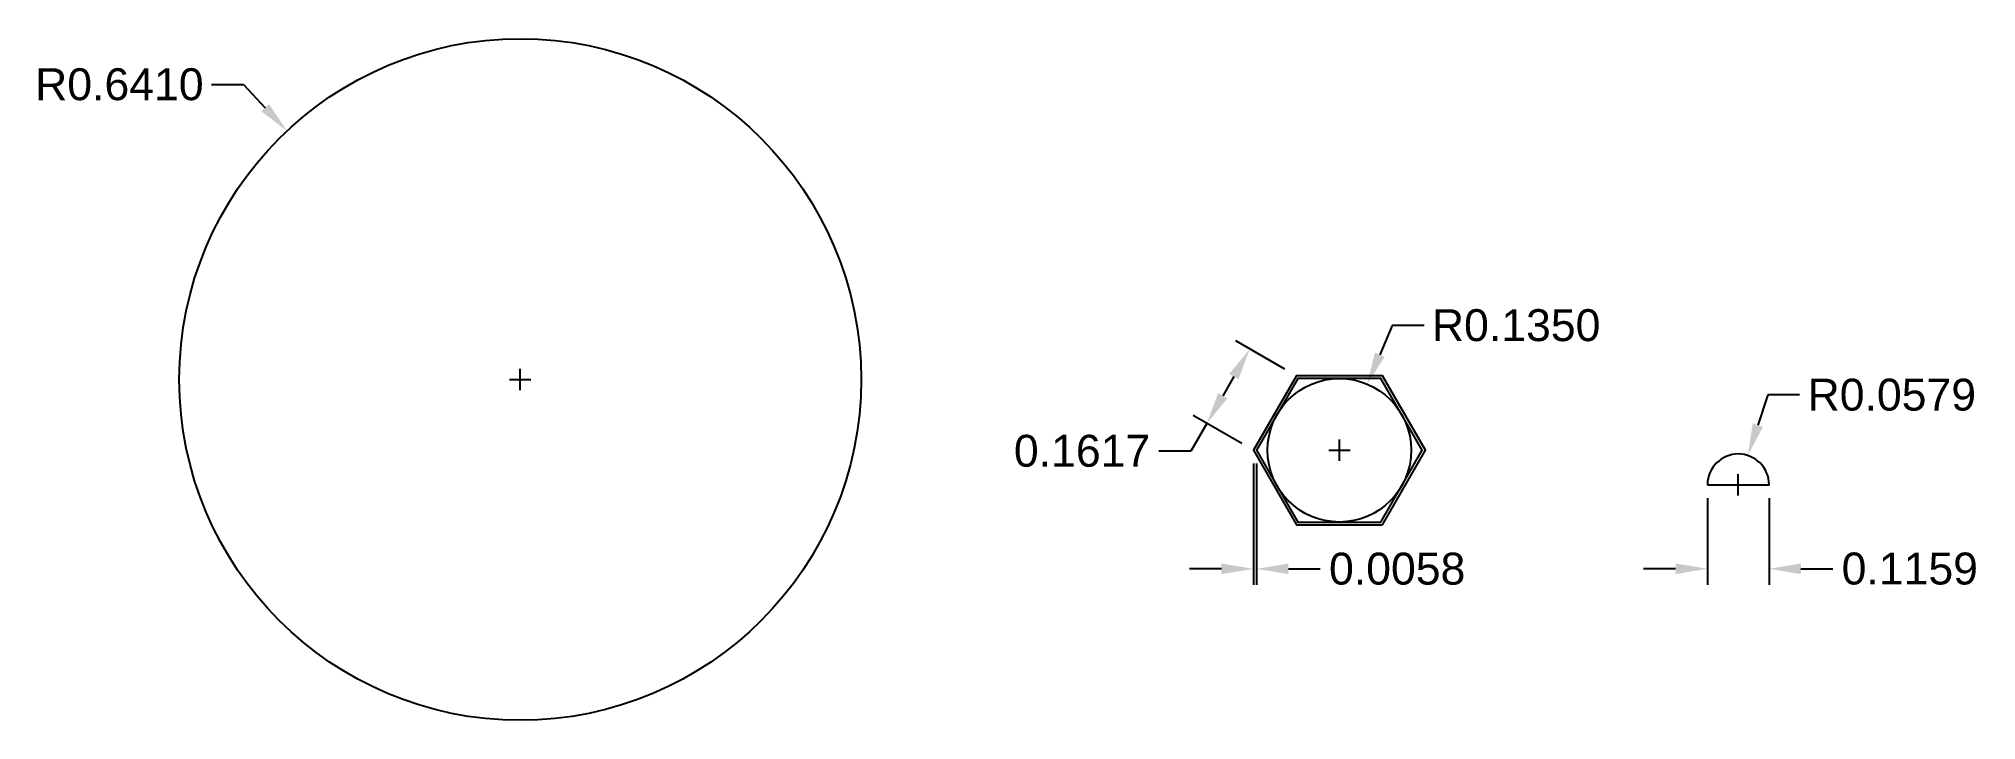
# Model space of a CAD drawing. Header units: metres. Extents: x 15.5 to 19.14, y 11.44 to 12.73.
import ezdxf

# ---------------------------------------------------------------- set-up
doc = ezdxf.new("R2010")
doc.units = ezdxf.units.M
doc.header["$MEASUREMENT"] = 0
for name, color, linetype in [('dim', 30, 'Continuous'), ('et_7', 60, 'Continuous'), ('Scari', 241, 'Continuous')]:
    doc.layers.add(name, color=color, linetype=linetype)
doc.layers.add('Podele', color=7, linetype='Continuous', true_color=0x1e0abe)
doc.styles.get("Standard").update_dxf_attribs({"font": 'arial.ttf'})
doc.dimstyles.get("Standard").update_dxf_attribs({"dimtxt": 0.06, "dimasz": 0.06, "dimexe": 0.03, "dimexo": 0.025, "dimgap": 0.02, "dimtad": 0, "dimtih": 1, "dimtoh": 1, "dimdec": 4, "dimzin": 0, "dimdsep": 46, "dimtxsty": 'Standard', "dimcen": 0.02, "dimadec": 0, "dimazin": 0, "dimtfac": 1, "dimtdec": 4, "dimtofl": 0, "dimtmove": 0, "dimatfit": 3, "dimfxl": 1, "dimtolj": 1, "dimtzin": 0, "dimarcsym": 0})

# ---------------------------------------------------------------- blocks, each defined once
blk = doc.blocks.new('*D1')
at = {"layer": 'Defpoints', "color": 0, "transparency": 16777216}
for p in [(15.9674, 12.5521, 4.83), (16.4059, 12.0846, 4.83)]:
    blk.add_point(p, dxfattribs=at)
at = {"layer": 'dim', "color": 0, "lineweight": -2, "transparency": 16777216}
for p, q in [((15.8253, 12.6396), (15.8853, 12.6396)), ((15.8853, 12.6396), (15.9263, 12.5959)), ((16.4059, 12.0646), (16.4059, 12.1046)), ((16.3859, 12.0846), (16.4259, 12.0846))]:
    blk.add_line(p, q, dxfattribs=at)
at = {"layer": 'dim', "color": 0, "transparency": 16777216}
blk.add_solid([(15.9336, 12.6027), (15.919, 12.589), (15.9674, 12.5521)], dxfattribs=at)
at = {"layer": 'dim', "color": 0, "transparency": 16777216, "insert": (15.6521, 12.6396), "char_height": 0.06, "attachment_point": 5}
blk.add_mtext('\\A1;R0.6410', dxfattribs=at)
blk = doc.blocks.new('*D2')
at = {"layer": 'Defpoints', "color": 0, "transparency": 16777216}
for p in [(18.6383, 11.8866, 4.825), (18.7542, 11.8866, 4.825), (18.7542, 11.7286)]:
    blk.add_point(p, dxfattribs=at)
at = {"layer": 'dim', "color": 0, "lineweight": -2, "transparency": 16777216}
for p, q in [((18.6383, 11.8616), (18.6383, 11.6986)), ((18.7542, 11.8616), (18.7542, 11.6986)), ((18.5783, 11.7286), (18.5183, 11.7286)), ((18.8142, 11.7286), (18.8742, 11.7286))]:
    blk.add_line(p, q, dxfattribs=at)
at = {"layer": 'dim', "color": 0, "transparency": 16777216}
for points in [[(18.5783, 11.7386), (18.5783, 11.7186), (18.6383, 11.7286)], [(18.8142, 11.7386), (18.8142, 11.7186), (18.7542, 11.7286)]]:
    blk.add_solid(points, dxfattribs=at)
at = {"layer": 'dim', "color": 0, "transparency": 16777216, "insert": (19.0188, 11.7286), "char_height": 0.06, "attachment_point": 5}
blk.add_mtext('\\A1;0.1159', dxfattribs=at)
blk = doc.blocks.new('*D3')
at = {"layer": 'Defpoints', "color": 0, "transparency": 16777216}
for p in [(18.7143, 11.9416, 4.825), (18.6963, 11.8866, 4.825)]:
    blk.add_point(p, dxfattribs=at)
at = {"layer": 'dim', "color": 0, "lineweight": -2, "transparency": 16777216}
for p, q in [((18.7517, 12.0557), (18.733, 11.9987)), ((18.8117, 12.0557), (18.7517, 12.0557)), ((18.6763, 11.8866), (18.7163, 11.8866)), ((18.6963, 11.8666), (18.6963, 11.9066))]:
    blk.add_line(p, q, dxfattribs=at)
at = {"layer": 'dim', "color": 0, "transparency": 16777216}
blk.add_solid([(18.7235, 12.0018), (18.7425, 11.9955), (18.7143, 11.9416)], dxfattribs=at)
at = {"layer": 'dim', "color": 0, "transparency": 16777216, "insert": (18.985, 12.0557), "char_height": 0.06, "attachment_point": 5}
blk.add_mtext('\\A1;R0.0579', dxfattribs=at)
blk = doc.blocks.new('*D4')
at = {"layer": 'Defpoints', "color": 0, "transparency": 16777216}
for p in [(17.9987, 12.0759), (17.9462, 11.9515)]:
    blk.add_point(p, dxfattribs=at)
at = {"layer": 'dim', "color": 0, "lineweight": -2, "transparency": 16777216}
for p, q in [((18.0454, 12.1864), (18.0221, 12.1311)), ((18.1054, 12.1864), (18.0454, 12.1864)), ((17.9262, 11.9515), (17.9662, 11.9515)), ((17.9462, 11.9315), (17.9462, 11.9715))]:
    blk.add_line(p, q, dxfattribs=at)
at = {"layer": 'dim', "color": 0, "transparency": 16777216}
blk.add_solid([(18.0129, 12.135), (18.0313, 12.1272), (17.9987, 12.0759)], dxfattribs=at)
at = {"layer": 'dim', "color": 0, "transparency": 16777216, "insert": (18.2786, 12.1864), "char_height": 0.06, "attachment_point": 5}
blk.add_mtext('\\A1;R0.1350', dxfattribs=at)
blk = doc.blocks.new('*D5')
at = {"layer": 'Defpoints', "color": 0, "transparency": 16777216}
for p in [(17.8653, 12.0915), (17.697, 12.0021), (17.7845, 11.9515)]:
    blk.add_point(p, dxfattribs=at)
at = {"layer": 'dim', "color": 0, "lineweight": -2, "transparency": 16777216}
for p, q in [((17.8437, 12.104), (17.7518, 12.1571)), ((17.7478, 12.0901), (17.727, 12.054)), ((17.697, 12.0021), (17.667, 11.9501)), ((17.7629, 11.964), (17.671, 12.0171)), ((17.667, 11.9501), (17.607, 11.9501))]:
    blk.add_line(p, q, dxfattribs=at)
at = {"layer": 'dim', "color": 0, "transparency": 16777216}
for points in [[(17.7391, 12.0951), (17.7565, 12.0851), (17.7778, 12.1421)], [(17.7183, 12.059), (17.7356, 12.049), (17.697, 12.0021)]]:
    blk.add_solid(points, dxfattribs=at)
at = {"layer": 'dim', "color": 0, "transparency": 16777216, "insert": (17.4624, 11.9501), "char_height": 0.06, "attachment_point": 5}
blk.add_mtext('\\A1;0.1617', dxfattribs=at)
blk = doc.blocks.new('*D6')
at = {"layer": 'Defpoints', "color": 0, "transparency": 16777216}
for p in [(17.7845, 11.9515), (17.7903, 11.9515), (17.7903, 11.7284)]:
    blk.add_point(p, dxfattribs=at)
at = {"layer": 'dim', "color": 0, "lineweight": -2, "transparency": 16777216}
for p, q in [((17.7845, 11.9265), (17.7845, 11.6984)), ((17.7903, 11.9265), (17.7903, 11.6984)), ((17.7245, 11.7284), (17.6645, 11.7284)), ((17.8503, 11.7284), (17.9103, 11.7284))]:
    blk.add_line(p, q, dxfattribs=at)
at = {"layer": 'dim', "color": 0, "transparency": 16777216}
for points in [[(17.7245, 11.7384), (17.7245, 11.7184), (17.7845, 11.7284)], [(17.8503, 11.7384), (17.8503, 11.7184), (17.7903, 11.7284)]]:
    blk.add_solid(points, dxfattribs=at)
at = {"layer": 'dim', "color": 0, "transparency": 16777216, "insert": (18.0549, 11.7284), "char_height": 0.06, "attachment_point": 5}
blk.add_mtext('\\A1;0.0058', dxfattribs=at)

msp = doc.modelspace()

# ---------------------------------------------------------------- linework, layer by layer
at = {"layer": 'et_7'}
for points in [[(18.02701, 11.81152), (18.10783, 11.95152), (18.02701, 12.09152), (17.86535, 12.09152), (17.78452, 11.95152), (17.86535, 11.81152)], [(18.02412, 11.81652), (18.10206, 11.95152), (18.02412, 12.08652), (17.86823, 12.08652), (17.79029, 11.95152), (17.86823, 11.81652)]]:
    msp.add_lwpolyline(points, close=True, dxfattribs=at)
msp.add_circle((17.94618, 11.95152), 0.135, dxfattribs=at)
at = {"layer": 'Podele'}
msp.add_circle((16.40589, 12.0846, 4.83), 0.641, dxfattribs=at)
at = {"layer": 'Scari', "elevation": 4.82502}
msp.add_lwpolyline([(18.63834, 11.88658), (18.7542, 11.88658, 1)], format="xyb", close=True, dxfattribs=at)

# ---------------------------------------------------------------- dimensions: what is measured, and where the dimension line sits
at = {"layer": 'dim'}
for center, mpoint, picture, middle in [((16.40589, 12.0846, 4.83), (15.96735, 12.55211, 4.83), '*D1', (15.6521, 12.63963)), ((17.94618, 11.95152), (17.99873, 12.07587), '*D4', (18.27859, 12.18641)), ((18.69627, 11.88658, 4.82502), (18.7143, 11.94163, 4.82502), '*D3', (18.98497, 12.05567))]:
    dim = msp.add_radius_dim(center=center, mpoint=mpoint, dimstyle='Standard', dxfattribs=at)
    dim.commit()
    dim.dimension.update_dxf_attribs({"geometry": picture, "text_midpoint": middle})
dim = msp.add_aligned_dim(p1=(17.86535, 12.09152), p2=(17.78452, 11.95152), distance=-0.10109, dimstyle='Standard', dxfattribs=at)
dim.commit()
dim.dimension.update_dxf_attribs({"geometry": '*D5', "text_midpoint": (17.46243, 11.95011)})
for base, p1, p2, picture, middle in [((17.79029, 11.72841), (17.78452, 11.95152), (17.79029, 11.95152), '*D6', (18.0549, 11.72841)), ((18.7542, 11.72859), (18.63834, 11.88658, 4.82502), (18.7542, 11.88658, 4.82502), '*D2', (19.0188, 11.72859))]:
    dim = msp.add_linear_dim(base=base, p1=p1, p2=p2, dimstyle='Standard', dxfattribs=at)
    dim.commit()
    dim.dimension.update_dxf_attribs({"geometry": picture, "text_midpoint": middle})

doc.saveas('drawing.dxf')
